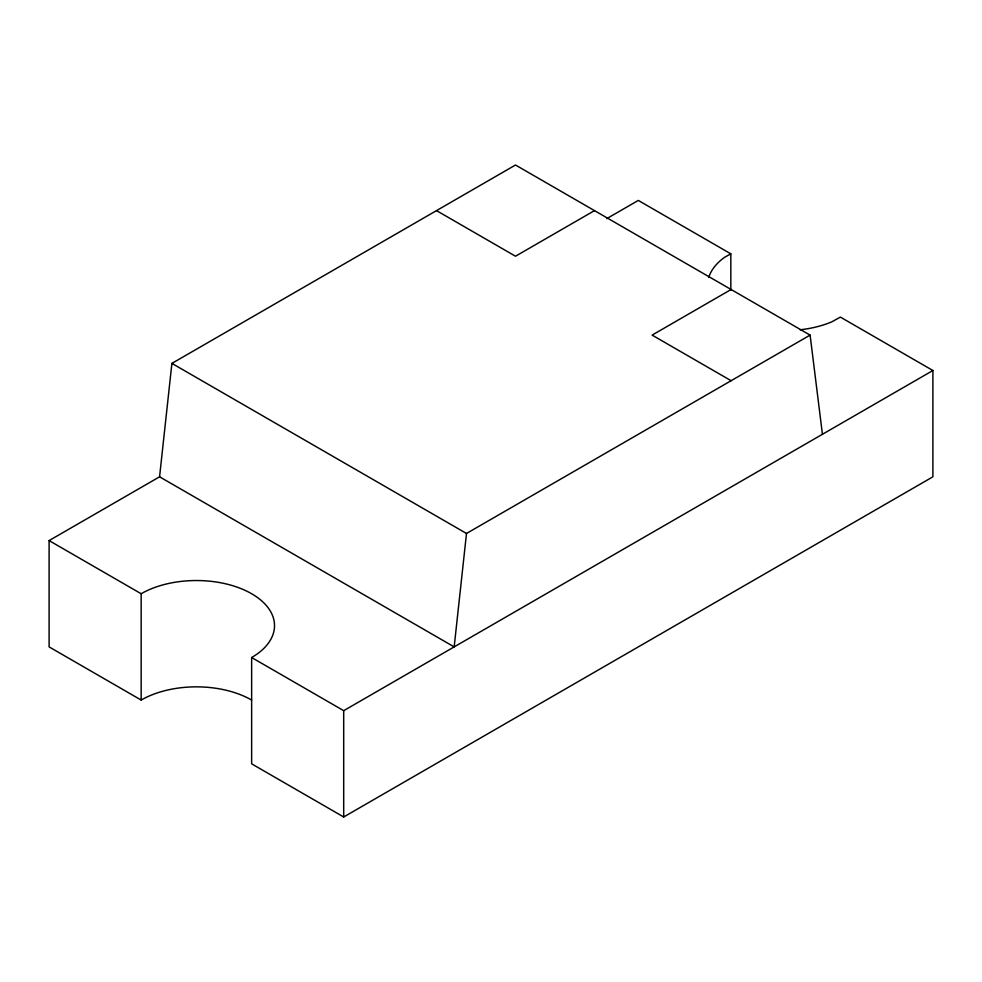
<?xml version="1.0" encoding="UTF-8"?>
<svg xmlns="http://www.w3.org/2000/svg" width="982" height="982" viewBox="0 0 982 982"><rect width="100%" height="100%" fill="white"/><g stroke="black" fill="none" stroke-linecap="round" stroke-linejoin="round"><path stroke-width="1.47" d="M251.638 700.056A78.118 45.098 0 0 0 141.162 700.056L49.1 646.893L49.1 540.591L159.575 476.81L171.899 363.389L515.501 165.013L810.101 335.108L822.425 434.29M810.101 335.108L466.499 533.471L454.175 646.893L159.575 476.81M594.491 210.614L515.501 256.228L436.511 210.614M606.741 218.642L638.3 200.426L730.829 253.835L730.829 290.291M731.111 289.494L652.122 335.108L731.111 380.709M251.638 657.523L343.7 710.673L932.9 370.509L932.9 476.81L343.7 816.987L251.638 763.836L251.638 657.523A78.118 45.098 0 0 0 251.638 593.742A78.118 45.098 0 0 0 141.162 593.742L49.1 540.591M730.829 253.835L724.52 257.345A78.118 45.098 0 0 0 708.722 277.464M932.9 370.509L840.371 317.088L832 321.752A78.118 45.098 0 0 1 800.121 329.78M171.899 363.389L466.499 533.471M343.7 710.673L343.7 816.987M141.162 593.742L141.162 700.056"/></g></svg>
